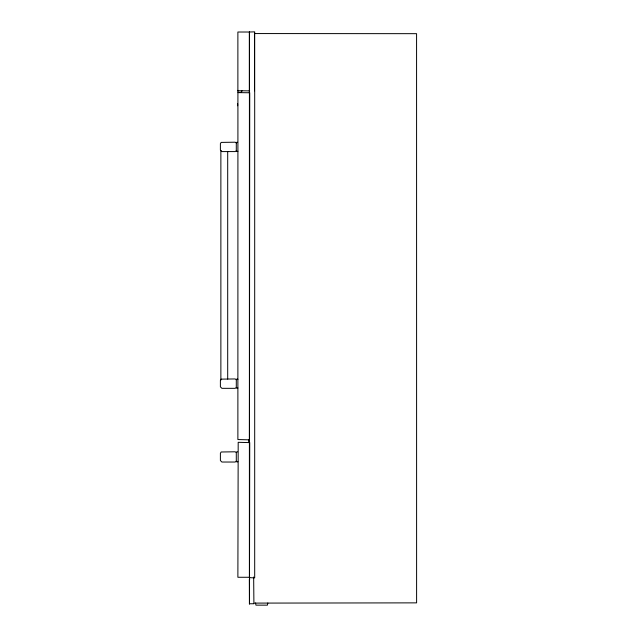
<?xml version="1.0" encoding="UTF-8"?>
<svg xmlns="http://www.w3.org/2000/svg" width="637" height="637" viewBox="0 0 637 637"><rect width="100%" height="100%" fill="white"/><g stroke="black" fill="none" stroke-linecap="round" stroke-linejoin="round"><path stroke-width="0.96" d="M249.417 31.938L249.393 577.679L254.689 577.847L254.689 31.85L249.393 32.017L249.393 92.652M253.9 603.749L249.736 603.749M254.489 90.804L254.489 32.957M249.736 577.273L237.88 577.273L238.19 442.309L249.736 442.611L249.449 604.123L249.33 579.336L249.736 579.336M249.393 32.017L237.88 32.017L237.88 90.717L249.656 90.884M236.431 150.834L235.133 151.582L221.891 151.582L220.394 150.085L220.394 143.699L221.143 142.401L235.133 142.202L236.431 142.951M237.912 151.248L236.972 151.582L236.295 150.905L236.295 142.887L236.638 142.29L237.657 142.29M236.431 387.575L235.133 388.331L221.891 388.331L220.394 386.826L220.394 380.448L221.143 379.142L235.133 378.943L236.431 379.692M237.912 387.989L236.972 388.331L236.295 387.646L236.295 379.628L236.972 378.943L237.912 379.286M236.431 461.276L235.133 462.032L221.891 462.032L220.394 460.527L220.394 453.297L221.143 451.991L235.133 451.792L236.431 452.541M237.912 461.69L236.972 462.032L236.295 461.347L236.295 452.477L236.638 451.88L237.657 451.88M237.967 90.343C235.953 92.787 243.008 93.321 241.893 90.581M248.78 439.849L248.78 442.309M254.896 33.554L416.574 33.673L416.606 602.865L253.9 603.104L253.661 576.995M267.827 603.008L267.413 605.15L255.947 605.15L255.541 603.008M249.393 439.522L249.393 442.508M237.657 103.743L237.657 105.774M227.696 151.447L227.696 379.079M220.872 150.451L220.872 380.074M237.919 92.612L237.88 439.538L249.433 439.849L249.736 92.763L237.919 92.612"/></g></svg>
